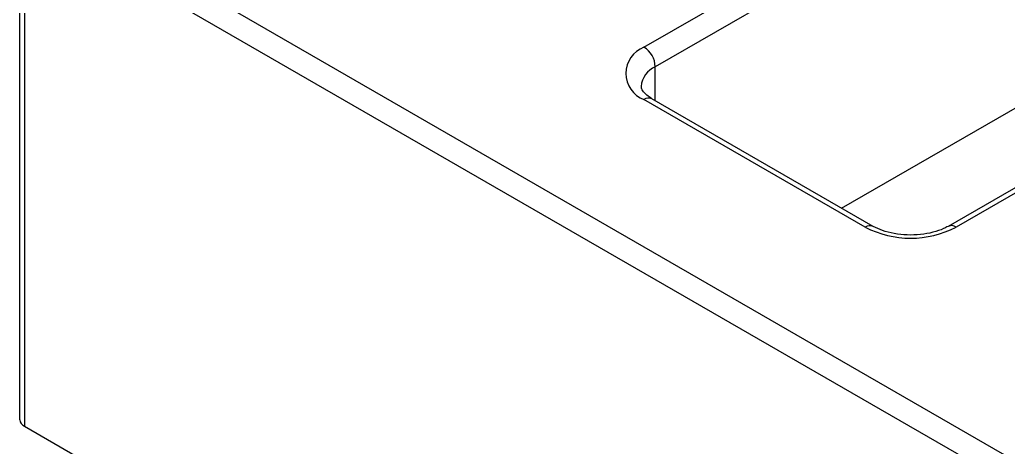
# Model space of a CAD drawing. Header units: millimetres. Extents: x 2 to 292, y 3 to 207.
# Drawn here: x 237.59 to 249.91, y 167.28 to 172.62 of the extents above; entities that cross this region are included whole.
import ezdxf

# ---------------------------------------------------------------- set-up
doc = ezdxf.new("R2010")
doc.units = ezdxf.units.MM

msp = doc.modelspace()

# ---------------------------------------------------------------- linework, layer by layer
at = {"color": 7, "linetype": 'Continuous', "lineweight": 25}
for p, q in [((245.36888796, 172.27310631), (250.38934627, 175.17135521)), ((250.53076792, 174.92640604), (245.5103096, 172.02815715)), ((237.79071259, 174.15784922), (278.60290738, 150.59747066)), ((237.59071262, 167.62552257), (237.59071262, 173.99454073)), ((278.46148574, 150.3525215), (237.64929095, 173.91290005)), ((237.64929095, 173.91290005), (237.64929095, 167.54388189)), ((254.17844173, 172.93613449), (249.15798342, 170.0378856)), ((254.27843408, 172.92623261), (249.25797576, 170.02798371)), ((247.83208303, 170.26563343), (250.53076792, 171.82355105)), ((248.12660499, 170.02798387), (245.36888823, 171.61997987)), ((248.22659681, 170.03788544), (245.46888004, 171.62988145)), ((237.64929095, 167.54388189), (278.46148574, 143.98350334))]:
    msp.add_line(p, q, dxfattribs=at)
at = {"color": 8, "linetype": 'Continuous', "lineweight": 25}
msp.add_line((245.5103096, 171.60596458), (245.5103096, 172.02815715), dxfattribs=at)
at = {"color": 7, "linetype": 'Continuous', "lineweight": 25}
for centre, radius, start, end in [((245.49282963, 171.94654314), 0.3492922, 110.78343276, 249.216613457), ((245.20326447, 172.01418388), 0.30736292, 2.605665936, 57.394395829), ((248.69229053, 171.1197537), 1.22961844, 242.609688527, 297.390296071), ((237.69080856, 167.63550709), 0.10059269, 185.696382055, 245.623555042)]:
    msp.add_arc(centre, radius, start, end, dxfattribs=at)
at = {"color": 8, "linetype": 'Continuous', "lineweight": 25}
for centre, radius, start, end in [((245.62130168, 171.76305684), 0.28739766, 112.718063216, 176.085915519), ((245.42747224, 171.53820302), 0.10059593, 65.693043324, 125.617385189), ((248.18520852, 169.94615275), 0.10065141, 65.796618637, 125.608423439), ((249.1999687, 169.9518577), 0.09570783, 52.693059428, 116.170816795)]:
    msp.add_arc(centre, radius, start, end, dxfattribs=at)
at = {"color": 7, "linetype": 'Continuous', "lineweight": 25}
for points, knots in [([(245.46888004, 171.62988145), (245.45266214, 171.63997442), (245.40569311, 171.66920492), (245.35670175, 171.71947285), (245.33575502, 171.76013064), (245.33604779, 171.77583196), (245.33617358, 171.7825782)], [0, 0, 0, 0, 0.1597100445, 0.4625399188, 0.7690746174, 1, 1, 1, 1]), ([(249.15798342, 170.0378856), (249.13974074, 170.02810667), (249.08618154, 169.99939646), (248.97215857, 169.96021853), (248.81655792, 169.93204328), (248.64941499, 169.92621946), (248.48579016, 169.94397445), (248.33713961, 169.98220562), (248.26290373, 170.01959784), (248.22659681, 170.03788544)], [0, 0, 0, 0, 0.0781721448, 0.2295077301, 0.38351363, 0.539567202, 0.6961985125, 0.8514182389, 1, 1, 1, 1])]:
    msp.add_open_spline(points, degree=3, knots=knots, dxfattribs=at)

doc.saveas('drawing.dxf')
